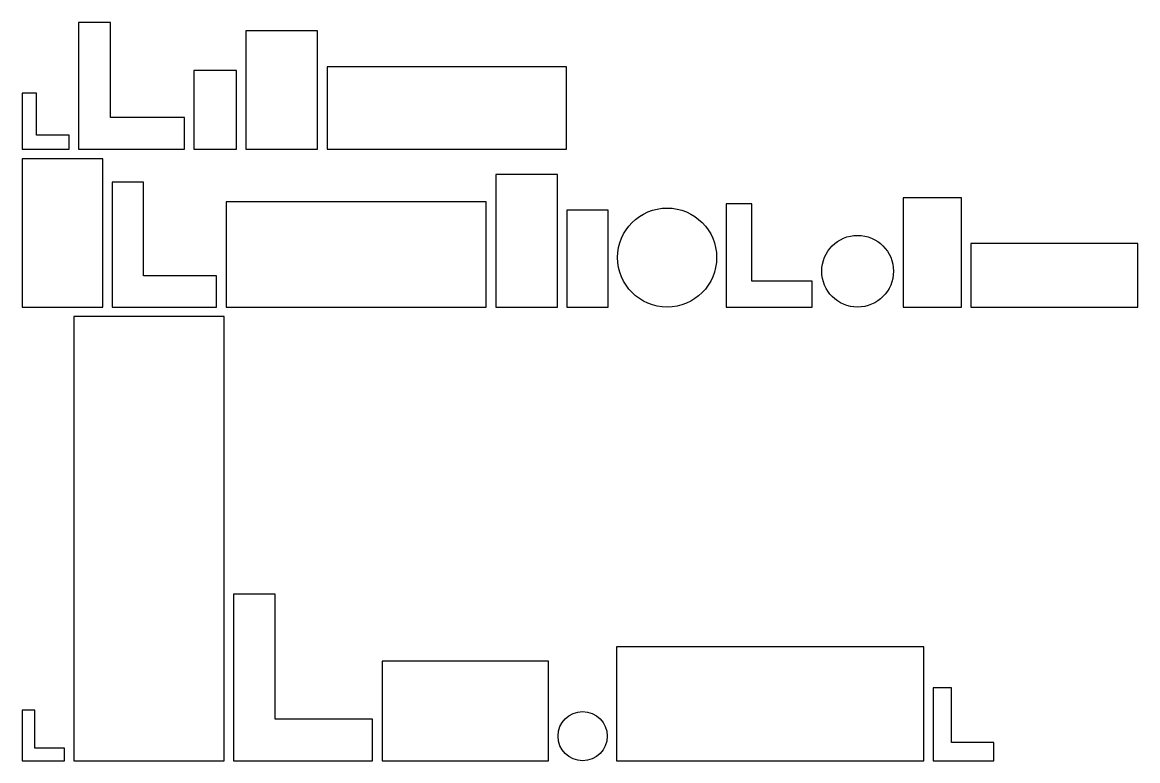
# Model space of a CAD drawing. Header units: millimetres. Extents: x 0 to 1175, y 0 to 778.
import ezdxf

# ---------------------------------------------------------------- set-up
doc = ezdxf.new("R2010")
doc.units = ezdxf.units.MM

msp = doc.modelspace()

# ---------------------------------------------------------------- linework, layer by layer
for points in [[(59.3, 644.6), (170.8, 644.6), (170.8, 678.1), (92.8, 678.1), (92.8, 778.4), (59.3, 778.4), (59.3, 644.6)], [(235.6, 644.6), (311, 644.6), (311, 769.4), (235.6, 769.4), (235.6, 644.6)], [(321, 644.6), (573.3, 644.6), (573.3, 731.5), (321, 731.5), (321, 644.6)], [(180.8, 644.6), (225.6, 644.6), (225.6, 727.8), (180.8, 727.8), (180.8, 644.6)], [(0, 644.6), (49.3, 644.6), (49.3, 659.4), (14.8, 659.4), (14.8, 703.8), (0, 703.8), (0, 644.6)], [(0, 478.2), (84.8, 478.2), (84.8, 634.6), (0, 634.6), (0, 478.2)], [(498.7, 478.2), (563.7, 478.2), (563.7, 617.9), (498.7, 617.9), (498.7, 478.2)], [(94.8, 478.2), (204.7, 478.2), (204.7, 511.1), (127.8, 511.1), (127.8, 610), (94.8, 610), (94.8, 478.2)], [(214.7, 478.2), (488.7, 478.2), (488.7, 589), (214.7, 589), (214.7, 478.2)], [(927.9, 478.2), (989.4, 478.2), (989.4, 593.5), (927.9, 593.5), (927.9, 478.2)], [(573.7, 478.2), (617.1, 478.2), (617.1, 580.3), (573.7, 580.3), (573.7, 478.2)], [(741.5, 478.2), (832.2, 478.2), (832.2, 505.4), (768.7, 505.4), (768.7, 587.1), (741.5, 587.1), (741.5, 478.2)], [(999.4, 478.2), (1175.1, 478.2), (1175.1, 545.4), (999.4, 545.4), (999.4, 478.2)], [(54.4, 0), (212.6, 0), (212.6, 468.2), (54.4, 468.2), (54.4, 0)], [(222.6, 0), (369.1, 0), (369.1, 43.9), (266.5, 43.9), (266.5, 175.7), (222.6, 175.7), (222.6, 0)], [(626.1, 0), (949.6, 0), (949.6, 120.2), (626.1, 120.2), (626.1, 0)], [(379.1, 0), (554.4, 0), (554.4, 104.9), (379.1, 104.9), (379.1, 0)], [(959.6, 0), (1023.6, 0), (1023.6, 19.2), (978.8, 19.2), (978.8, 76.8), (959.6, 76.8), (959.6, 0)], [(0, 0), (44.4, 0), (44.4, 13.3), (13.3, 13.3), (13.3, 53.3), (0, 53.3), (0, 0)]]:
    msp.add_lwpolyline(points, close=True)
for centre, radius in [((679.3, 530.4), 52.2), ((880, 516), 37.8), ((590.3, 25.9), 25.9)]:
    msp.add_circle(centre, radius)

doc.saveas('drawing.dxf')
